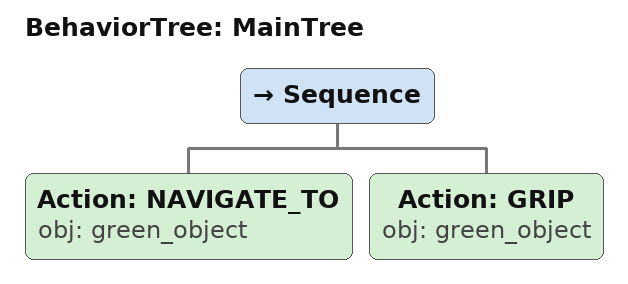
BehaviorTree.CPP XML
<root main_tree_to_execute="MainTree">
  <BehaviorTree ID="MainTree">
    <Sequence>
      <!-- Navigate to green_object -->
      <Action ID="NAVIGATE_TO" obj="green_object" />
      <!-- Grip green_object -->
      <Action ID="GRIP" obj="green_object" />
    </Sequence>
  </BehaviorTree>
</root>
